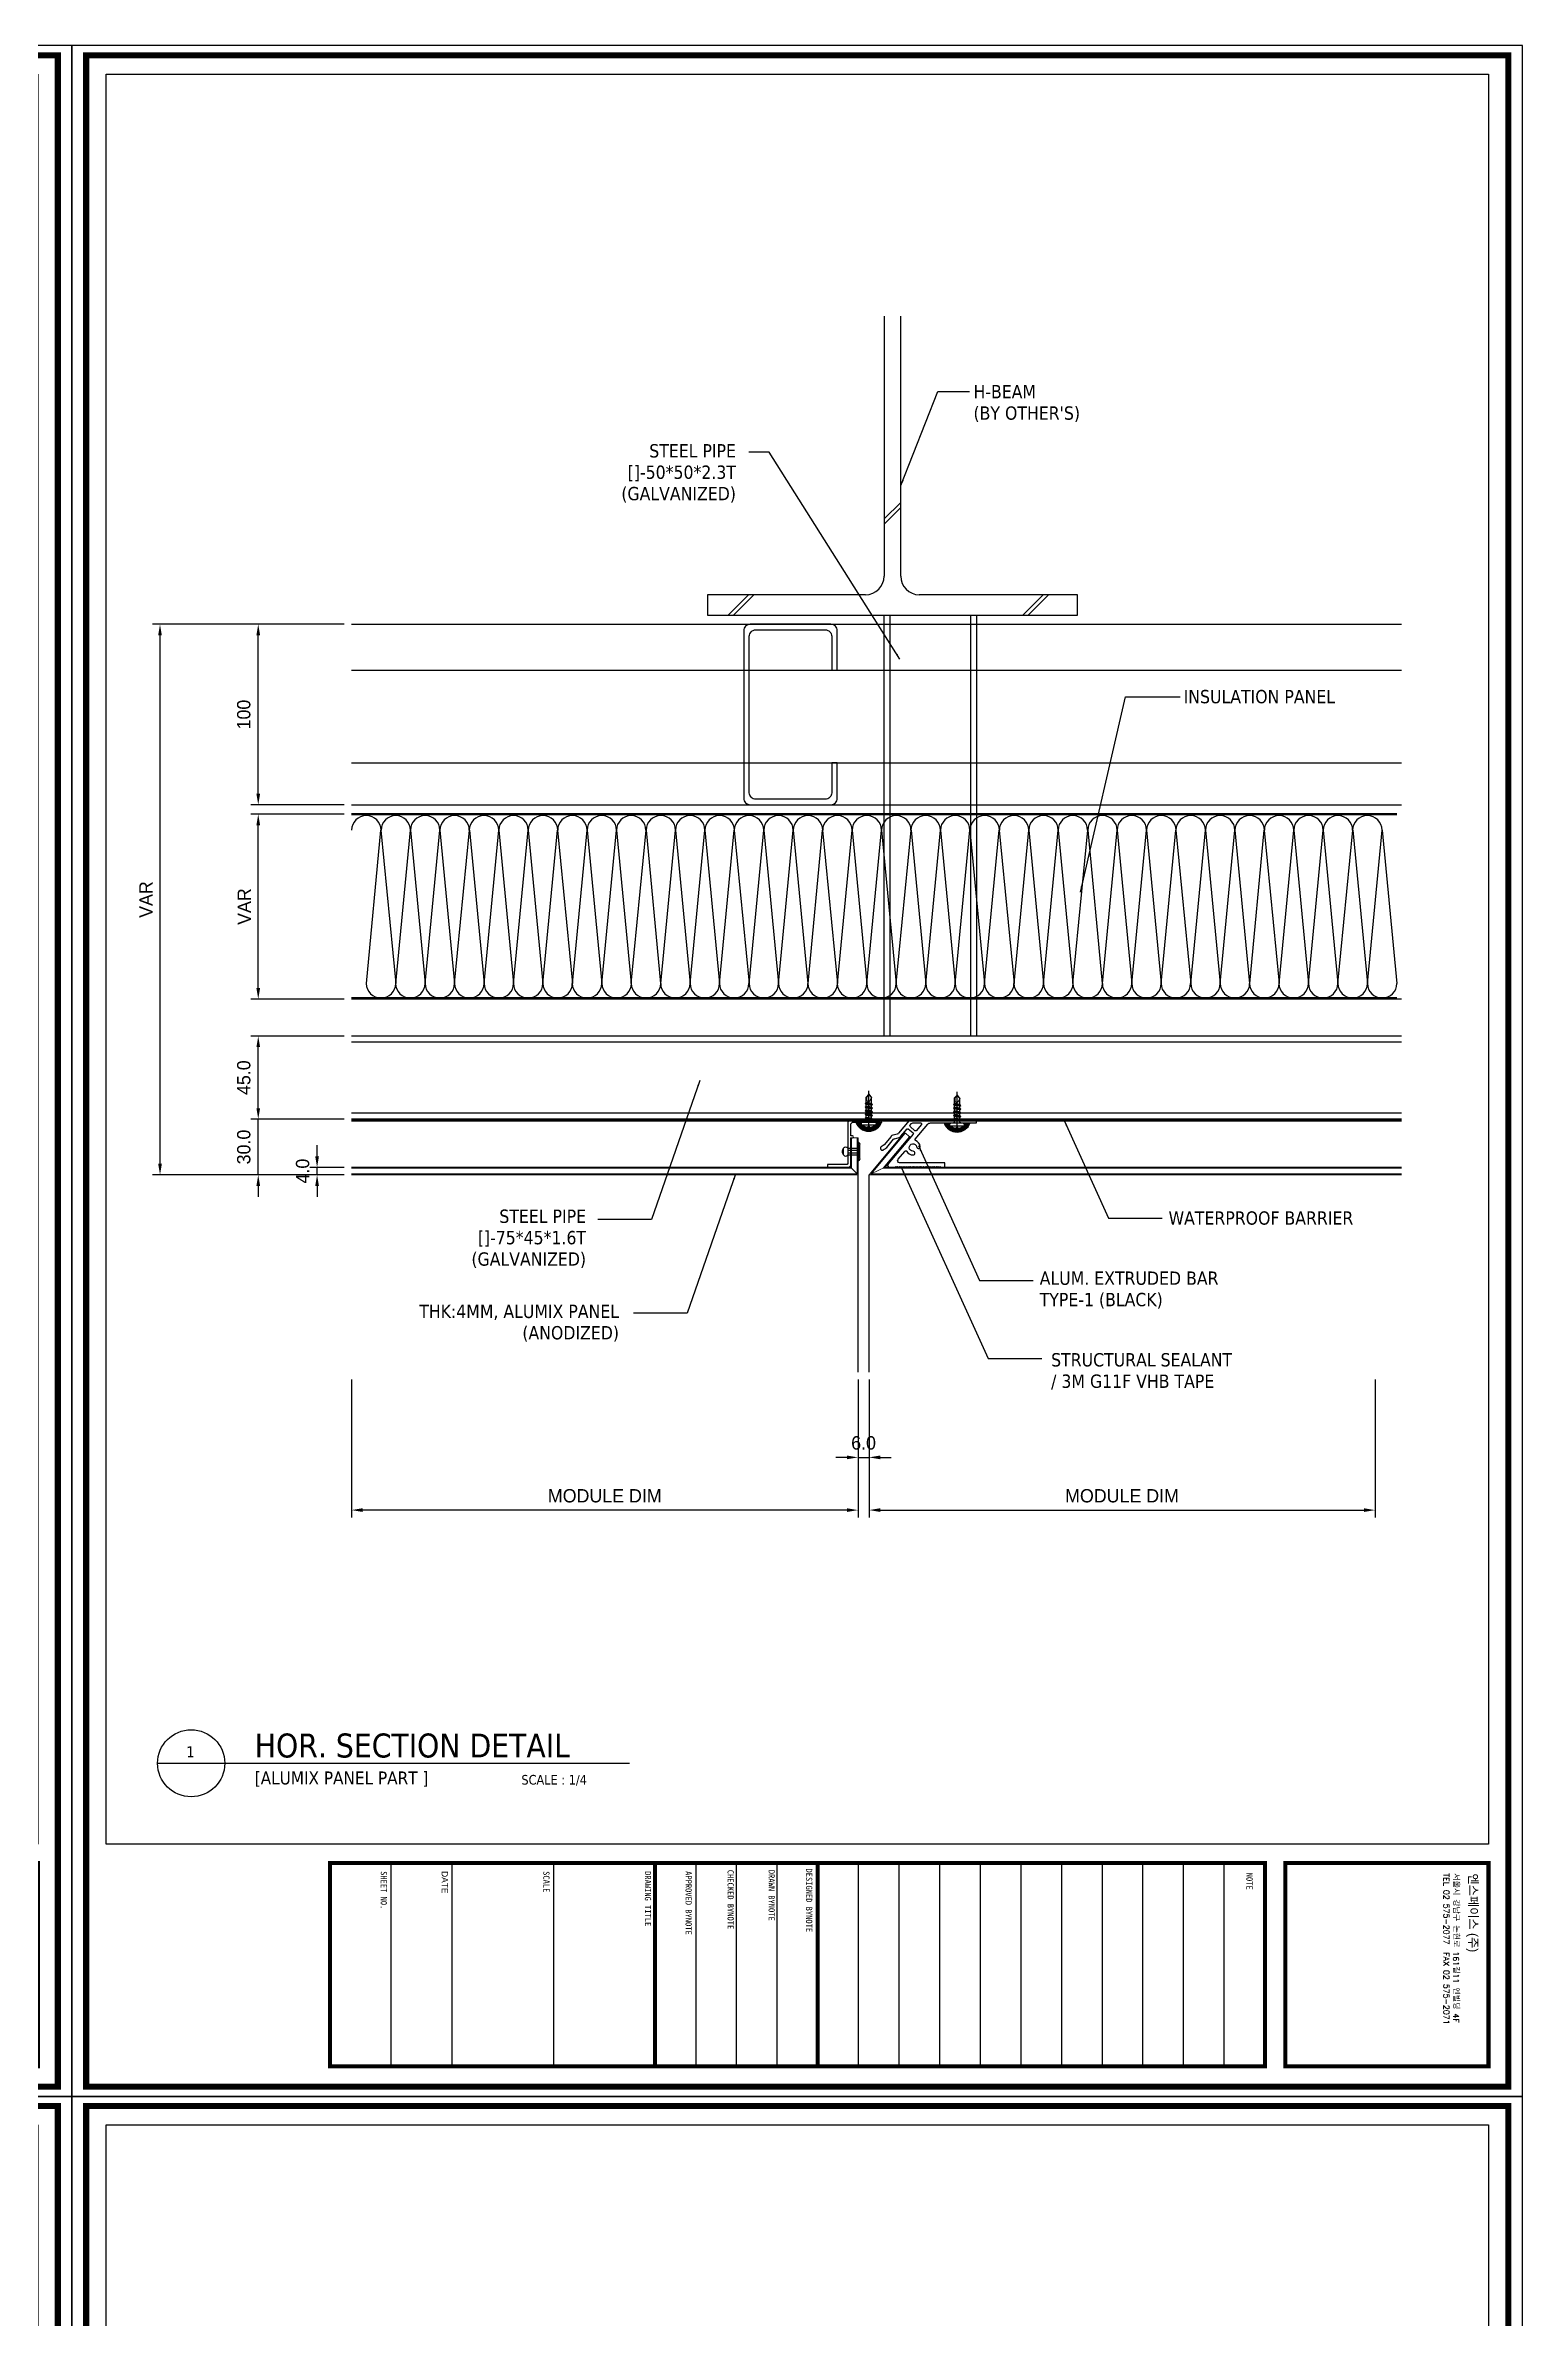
# Model space of a CAD drawing. Header units: millimetres. Extents: x 7297 to 60227, y -7497 to 19324.
# Drawn here: x 9257 to 10055, y 9956 to 11184 of the extents above; entities that cross this region are included whole.
import ezdxf

# ---------------------------------------------------------------- set-up
doc = ezdxf.new("R2010")
doc.units = ezdxf.units.MM
for name, color, linetype in [('NS_AL_MOLD', 7, 'Continuous'), ('NS_CAULKING', 8, 'Continuous'), ('NS_COL_D-GREY', 8, 'Continuous'), ('NS_COL_WHITE', 7, 'Continuous'), ('NS_DIM', 1, 'Continuous'), ('NS_FORM', 7, 'Continuous'), ('NS_FRAME', 253, 'Continuous'), ('NS_INSUL', 8, 'Continuous'), ('NS_RIVET_SCREW', 1, 'Continuous'), ('NS_TEXT', 2, 'Continuous'), ('NS_WATERPROOF', 150, 'Continuous')]:
    doc.layers.add(name, color=color, linetype=linetype)
doc.layers.add('NS_AL_PANEL', color=32, linetype='Continuous', lineweight=9)
doc.styles.add('Expo M', font='Expo M.ttf')
doc.styles.add('HGTXT', font='romans.shx', dxfattribs={"bigfont": 'whgtxt.shx'})
doc.dimstyles.new('DS2', dxfattribs={"dimscale": 2, "dimtxt": 1.8, "dimasz": 1.5, "dimexe": 1, "dimexo": 1, "dimgap": 0.5, "dimtad": 1, "dimtoh": 1, "dimdec": 1, "dimzin": 1, "dimdsep": 46, "dimtxsty": 'Expo M', "dimcen": 2, "dimadec": 1, "dimazin": 0, "dimtfac": 1, "dimtdec": 4, "dimtix": 1, "dimtmove": 1, "dimatfit": 3, "dimfxl": 1, "dimtolj": 1, "dimtzin": 1, "dimarcsym": 0})
doc.dimstyles.new('N-SPACE', dxfattribs={"dimscale": 4, "dimtxt": 1.8, "dimasz": 1.5, "dimexe": 1, "dimexo": 1, "dimgap": 1, "dimtad": 1, "dimtoh": 1, "dimdec": 1, "dimzin": 1, "dimdsep": 46, "dimtxsty": 'Expo M', "dimcen": 2, "dimclrd": 1, "dimclre": 1, "dimclrt": 2, "dimadec": 1, "dimazin": 0, "dimtfac": 1, "dimtdec": 1, "dimtix": 1, "dimtmove": 1, "dimatfit": 3, "dimfxl": 1, "dimtolj": 1, "dimtzin": 1, "dimarcsym": 0})

# ---------------------------------------------------------------- blocks, each defined once
blk = doc.blocks.new('AL-TEMPLATE')
at = {"color": 8}
for p, q in [((2716.82, 1392.97), (2800.02, 1392.97)), ((2716.82, 1376.33), (2800.02, 1376.33)), ((2716.82, 1359.69), (2800.02, 1359.69)), ((2716.82, 1343.05), (2800.02, 1343.05)), ((2716.82, 1326.41), (2800.02, 1326.41)), ((2716.82, 1309.77), (2800.02, 1309.77)), ((2716.82, 1293.13), (2800.02, 1293.13)), ((2716.82, 1276.49), (2800.02, 1276.49)), ((2716.82, 1259.85), (2800.02, 1259.85)), ((2716.82, 1243.21), (2800.02, 1243.21)), ((2716.82, 1209.93), (2800.02, 1209.93)), ((2716.82, 1193.29), (2800.02, 1193.29)), ((2716.82, 1176.65), (2800.02, 1176.65)), ((2716.82, 1118.41), (2800.02, 1118.41)), ((2716.82, 1076.81), (2800.02, 1076.81)), ((2716.82, 1051.85), (2800.02, 1051.85))]:
    blk.add_line(p, q, dxfattribs=at)
at = {"color": 7, "ltscale": 2}
blk.add_lwpolyline([(1972.34, 1515.25), (1972.34, 921.25), (2812.34, 921.25), (2812.34, 1515.25)], close=True, dxfattribs=at)
at = {"color": 8}
for points, const_width in [([(1976.34, 1509.45), (2808.34, 1509.45), (2808.34, 927.05), (1976.34, 927.05)], 2.5), ([(2716.82, 1501.32), (2800.02, 1501.32), (2800.02, 1418.12), (2716.82, 1418.12)], 1.66), ([(2716.82, 1409.8), (2800.02, 1409.8), (2800.02, 1026.89), (2716.82, 1026.89)], 1.66)]:
    blk.add_lwpolyline(points, close=True, dxfattribs=dict(at, const_width=const_width))
at = {"color": 9}
blk.add_lwpolyline([(1984.07, 1501.32), (2709.08, 1501.32), (2709.08, 935.18), (1984.07, 935.18)], close=True, dxfattribs=at)
at = {"color": 8, "const_width": 1.66}
for points in [[(2716.82, 1226.57), (2800.02, 1226.57)], [(2716.82, 1160.01), (2800.02, 1160.01)]]:
    blk.add_lwpolyline(points, dxfattribs=at)
at = {"color": 146, "true_color": 0x105689, "insert": (2721.06, 1496.93), "char_height": 3.6698, "attachment_point": 1, "style": 'HGTXT'}
blk.add_mtext('{\\fExpo M|b0|i0|c129|p18;엔스페이스 (주)}', dxfattribs=at)
at = {"insert": (2720.94, 1489.17), "char_height": 2.3487, "attachment_point": 1, "style": 'HGTXT'}
blk.add_mtext('서울시 강남구 논현로 161길11 엔빌딩 4F\\PTEL 02 575-2077  FAX 02 575-2071', dxfattribs=at)
at = {"color": 8, "attachment_point": 1}
for s, insert, char_height, width in [('NOTE', (2720.76, 1404.73), 2.556, 438.9676), ('DESIGNED BYNOTE', (2719.01, 1224.39), 2.5559, 438.9676), ('DRAWN BYNOTE', (2719.56, 1209.04), 2.5559, 438.9676), ('CHECKED BYNOTE', (2719.56, 1192.25), 2.5559, 438.9676), ('APPROVED BYNOTE', (2720.1, 1175.04), 2.5559, 438.9676), ('DRAWING TITLE', (2720.1, 1158.4), 2.5559, 438.9675), ('SCALE', (2720.1, 1116.8), 2.556, 438.9675), ('{\\fﾱﾼﾸﾲ|b0|i0|c129|p49;DATE}', (2720.1, 1075.2), 2.5559, 438.9675), ('SHEET NO.', (2720.1, 1050.24), 2.556, 438.9675)]:
    blk.add_mtext(s, dxfattribs=dict(at, insert=insert, char_height=char_height, width=width))
blk = doc.blocks.new('*D729')
at = {"layer": 'NS_DIM', "color": 1, "lineweight": -2, "transparency": 16777216}
for p, q in [((9418.2, 10871.5), (9367.8, 10871.5)), ((9371.8, 10779.9), (9371.8, 10865.5)), ((9418.2, 10773.9), (9367.8, 10773.9))]:
    blk.add_line(p, q, dxfattribs=at)
at = {"layer": 'NS_DIM', "color": 1, "transparency": 16777216}
for points in [[(9370.8, 10865.5), (9372.8, 10865.5), (9371.8, 10871.5)], [(9370.8, 10779.9), (9372.8, 10779.9), (9371.8, 10773.9)]]:
    blk.add_solid(points, dxfattribs=at)
at = {"layer": 'NS_DIM', "color": 2, "transparency": 16777216, "insert": (9364, 10822.7), "char_height": 7.2, "attachment_point": 5, "rotation": 90, "style": 'Expo M'}
blk.add_mtext('\\A1;100', dxfattribs=at)
blk = doc.blocks.new('*D728')
at = {"layer": 'NS_DIM', "color": 1, "lineweight": -2, "transparency": 16777216}
for p, q in [((9418.2, 10768.9), (9367.8, 10768.9)), ((9371.8, 10674.9), (9371.8, 10762.9)), ((9418.2, 10668.9), (9367.8, 10668.9))]:
    blk.add_line(p, q, dxfattribs=at)
at = {"layer": 'NS_DIM', "color": 1, "transparency": 16777216}
for points in [[(9370.8, 10762.9), (9372.8, 10762.9), (9371.8, 10768.9)], [(9370.8, 10674.9), (9372.8, 10674.9), (9371.8, 10668.9)]]:
    blk.add_solid(points, dxfattribs=at)
at = {"layer": 'NS_DIM', "color": 2, "transparency": 16777216, "insert": (9364.2, 10718.9), "char_height": 7.2, "attachment_point": 5, "rotation": 90, "style": 'Expo M'}
blk.add_mtext('\\A1;VAR', dxfattribs=at)
blk = doc.blocks.new('*D727')
at = {"layer": 'NS_DIM', "color": 1, "lineweight": -2, "transparency": 16777216}
for p, q in [((9418.2, 10648.9), (9367.8, 10648.9)), ((9371.8, 10609.9), (9371.8, 10642.9)), ((9418.2, 10603.9), (9367.8, 10603.9))]:
    blk.add_line(p, q, dxfattribs=at)
at = {"layer": 'NS_DIM', "color": 1, "transparency": 16777216}
for points in [[(9370.8, 10642.9), (9372.8, 10642.9), (9371.8, 10648.9)], [(9370.8, 10609.9), (9372.8, 10609.9), (9371.8, 10603.9)]]:
    blk.add_solid(points, dxfattribs=at)
at = {"layer": 'NS_DIM', "color": 2, "transparency": 16777216, "insert": (9364, 10626.4), "char_height": 7.2, "attachment_point": 5, "rotation": 90, "style": 'Expo M'}
blk.add_mtext('\\A1;45.0', dxfattribs=at)
blk = doc.blocks.new('*D726')
at = {"layer": 'NS_DIM', "color": 1, "lineweight": -2, "transparency": 16777216}
for p, q in [((9371.8, 10609.9), (9371.8, 10615.9)), ((9418.2, 10603.9), (9367.8, 10603.9)), ((9371.8, 10573.9), (9371.8, 10603.9)), ((9418.2, 10573.9), (9367.8, 10573.9)), ((9371.8, 10567.9), (9371.8, 10561.9))]:
    blk.add_line(p, q, dxfattribs=at)
at = {"layer": 'NS_DIM', "color": 1, "transparency": 16777216}
for points in [[(9370.8, 10609.9), (9372.8, 10609.9), (9371.8, 10603.9)], [(9370.8, 10567.9), (9372.8, 10567.9), (9371.8, 10573.9)]]:
    blk.add_solid(points, dxfattribs=at)
at = {"layer": 'NS_DIM', "color": 2, "transparency": 16777216, "insert": (9364, 10588.9), "char_height": 7.2, "attachment_point": 5, "rotation": 90, "style": 'Expo M'}
blk.add_mtext('\\A1;30.0', dxfattribs=at)
blk = doc.blocks.new('*D720')
at = {"layer": 'NS_DIM', "color": 1, "lineweight": -2, "transparency": 16777216}
for p, q in [((9418.2, 10871.5), (9314.7, 10871.5)), ((9318.7, 10579.9), (9318.7, 10865.5)), ((9418.2, 10573.9), (9314.7, 10573.9))]:
    blk.add_line(p, q, dxfattribs=at)
at = {"layer": 'NS_DIM', "color": 1, "transparency": 16777216}
for points in [[(9317.7, 10865.5), (9319.7, 10865.5), (9318.7, 10871.5)], [(9317.7, 10579.9), (9319.7, 10579.9), (9318.7, 10573.9)]]:
    blk.add_solid(points, dxfattribs=at)
at = {"layer": 'NS_DIM', "color": 2, "transparency": 16777216, "insert": (9311.1, 10722.7), "char_height": 7.2, "attachment_point": 5, "rotation": 90, "style": 'Expo M'}
blk.add_mtext('\\A1;VAR', dxfattribs=at)
blk = doc.blocks.new('sandwitch-p')
for p, q in [((-402.1, 2613.7), (-394.2, 2696.5)), ((-394.2, 2696.5), (-386.2, 2613.7)), ((-386.2, 2613.7), (-378.3, 2696.5)), ((-378.3, 2696.5), (-370.3, 2613.7)), ((-370.3, 2613.7), (-362.4, 2696.5)), ((-362.4, 2696.5), (-354.4, 2613.7)), ((-354.4, 2613.7), (-346.4, 2696.5)), ((-346.4, 2696.5), (-338.5, 2613.7)), ((-338.5, 2613.7), (-330.5, 2696.5)), ((-330.5, 2696.5), (-322.6, 2613.7))]:
    blk.add_line(p, q)
for points in [[(-322.6, 2705.3), (-410.1, 2705.3)], [(-322.6, 2704.8), (-410.1, 2704.8)], [(-322.6, 2605.8), (-410.1, 2605.8)], [(-322.6, 2605.3), (-410.1, 2605.3)]]:
    blk.add_lwpolyline(points)
for centre, start, end in [((-402.1, 2696.5), 0, 180), ((-386.2, 2696.5), 0, 180), ((-370.3, 2696.5), 0, 180), ((-354.4, 2696.5), 0, 180), ((-338.5, 2696.5), 0, 180), ((-394.2, 2613.7), 180, 0), ((-378.3, 2613.7), 180, 0), ((-362.4, 2613.7), 180, 0), ((-346.4, 2613.7), 180, 0), ((-330.5, 2613.7), 180, 0)]:
    blk.add_arc(centre, 7.96, start, end)
blk = doc.blocks.new('피스')
for p, q in [((-4, 1.5), (-4, 1)), ((-4, 1.5), (4, 1.5)), ((-3, 0), (3, 0)), ((-0.5, 3), (-0.4, 2.3)), ((-0.4, 2.3), (0.4, 2.3)), ((0, 5), (0, -16.8)), ((0.5, 3), (0.4, 2.3)), ((4, 1.5), (4, 1)), ((2, -1.5), (-2, -2)), ((-1.5, -1.5), (-2, -2)), ((-2, -2), (-1.5, -2.5)), ((-1.5, -3.5), (-2, -4)), ((2, -3.5), (-2, -4)), ((-2, -4), (-1.5, -4.5)), ((-1.5, -5.5), (-2, -6)), ((2, -5.5), (-2, -6)), ((-2, -6), (-1.5, -6.5)), ((-1.5, -7.5), (-2, -8)), ((2, -7.5), (-2, -8)), ((-2, -8), (-1.5, -8.5)), ((-1.5, -9.5), (-2, -10)), ((2, -9.5), (-2, -10)), ((-2, -10), (-1.5, -10.5)), ((-1.5, -0.5), (-1.5, -1.5)), ((1.5, -1), (-1.5, -1.5)), ((1.5, -2), (-1.5, -2.5)), ((-1.5, -2.5), (-1.5, -3.5)), ((1.5, -3), (-1.5, -3.5)), ((1.5, -4), (-1.5, -4.5)), ((-1.5, -4.5), (-1.5, -5.5)), ((1.5, -5), (-1.5, -5.5)), ((1.5, -6), (-1.5, -6.5)), ((-1.5, -6.5), (-1.5, -7.5)), ((1.5, -7), (-1.5, -7.5)), ((1.5, -8), (-1.5, -8.5)), ((-1.5, -8.5), (-1.5, -9.5)), ((1.5, -9), (-1.5, -9.5)), ((1.5, -10), (-1.5, -10.5)), ((-1.5, -10.5), (-1.5, -13.5)), ((-1.3, -13.5), (-1.3, -12)), ((1.5, -13), (0.6, -11.5)), ((1.5, -0.5), (1.5, -1)), ((1.5, -1), (2, -1.5)), ((2, -1.5), (1.5, -2)), ((1.5, -2), (1.5, -3)), ((1.5, -3), (2, -3.5)), ((2, -3.5), (1.5, -4)), ((1.5, -4), (1.5, -5)), ((1.5, -5), (2, -5.5)), ((2, -5.5), (1.5, -6)), ((1.5, -6), (1.5, -7)), ((1.5, -7), (2, -7.5)), ((2, -7.5), (1.5, -8)), ((1.5, -8), (1.5, -9)), ((1.5, -9), (2, -9.5)), ((2, -9.5), (1.5, -10)), ((1.5, -10), (1.5, -13)), ((0, -15), (-1.5, -13.5)), ((0, -15), (-1.3, -13.5)), ((0, -15), (1.5, -13))]:
    blk.add_line(p, q)
for centre, radius, start, end in [((0, -3.1), 6.08, 94.7146, 131.1121), ((-3, 1), 1, 180, 270), ((-2, -0.5), 0.5, 0, 90), ((0, -3.1), 6.08, 48.8879, 85.2854), ((2, -0.5), 0.5, 90, 180), ((3, 1), 1, 270, 0), ((-0.3, -12), 1, 30.0863, 180)]:
    blk.add_arc(centre, radius, start, end)
blk = doc.blocks.new('N-SCREW')
blk.add_blockref('피스', (17.3, -1))
blk = doc.blocks.new('*D269')
at = {"layer": 'NS_DIM', "color": 1, "lineweight": -2, "transparency": 16777216}
for p, q in [((9422.2, 10463.2), (9422.2, 10388.6)), ((9696, 10463.2), (9696, 10388.6)), ((9690, 10392.6), (9428.2, 10392.6))]:
    blk.add_line(p, q, dxfattribs=at)
at = {"layer": 'NS_DIM', "color": 1, "transparency": 16777216}
for points in [[(9428.2, 10393.6), (9428.2, 10391.6), (9422.2, 10392.6)], [(9690, 10393.6), (9690, 10391.6), (9696, 10392.6)]]:
    blk.add_solid(points, dxfattribs=at)
at = {"layer": 'NS_DIM', "color": 2, "transparency": 16777216, "insert": (9559.1, 10400.3), "char_height": 7.2, "attachment_point": 5, "style": 'Expo M'}
blk.add_mtext('\\A1;MODULE DIM', dxfattribs=at)
blk = doc.blocks.new('*D270')
at = {"layer": 'NS_DIM', "color": 1, "lineweight": -2, "transparency": 16777216}
for p, q in [((9702, 10463.2), (9702, 10388.6)), ((9975.5, 10463.2), (9975.5, 10388.6)), ((9708, 10392.6), (9969.5, 10392.6))]:
    blk.add_line(p, q, dxfattribs=at)
at = {"layer": 'NS_DIM', "color": 1, "transparency": 16777216}
for points in [[(9708, 10393.6), (9708, 10391.6), (9702, 10392.6)], [(9969.5, 10393.6), (9969.5, 10391.6), (9975.5, 10392.6)]]:
    blk.add_solid(points, dxfattribs=at)
at = {"layer": 'NS_DIM', "color": 2, "transparency": 16777216, "insert": (9838.7, 10400.3), "char_height": 7.2, "attachment_point": 5, "style": 'Expo M'}
blk.add_mtext('\\A1;MODULE DIM', dxfattribs=at)
blk = doc.blocks.new('*D271')
at = {"layer": 'NS_DIM', "color": 1, "lineweight": -2, "transparency": 16777216}
for p, q in [((9696, 10463.2), (9696, 10417.1)), ((9702, 10463.2), (9702, 10417.1)), ((9690, 10421.1), (9684, 10421.1)), ((9696, 10421.1), (9702, 10421.1)), ((9708, 10421.1), (9714, 10421.1))]:
    blk.add_line(p, q, dxfattribs=at)
at = {"layer": 'NS_DIM', "color": 1, "transparency": 16777216}
for points in [[(9690, 10422.1), (9690, 10420.1), (9696, 10421.1)], [(9708, 10422.1), (9708, 10420.1), (9702, 10421.1)]]:
    blk.add_solid(points, dxfattribs=at)
at = {"layer": 'NS_DIM', "color": 2, "transparency": 16777216, "insert": (9699, 10428.9), "char_height": 7.2, "attachment_point": 5, "style": 'Expo M'}
blk.add_mtext('\\A1;6.0', dxfattribs=at)
blk = doc.blocks.new('*D272')
at = {"layer": 'NS_DIM', "color": 1, "lineweight": -2, "transparency": 16777216}
for p, q in [((9403.6, 10583.9), (9403.6, 10589.9)), ((9418.2, 10577.9), (9399.6, 10577.9)), ((9418.2, 10573.9), (9399.6, 10573.9)), ((9403.6, 10573.9), (9403.6, 10577.9)), ((9403.6, 10567.9), (9403.6, 10561.9))]:
    blk.add_line(p, q, dxfattribs=at)
at = {"layer": 'NS_DIM', "color": 1, "transparency": 16777216}
for points in [[(9402.6, 10583.9), (9404.6, 10583.9), (9403.6, 10577.9)], [(9402.6, 10567.9), (9404.6, 10567.9), (9403.6, 10573.9)]]:
    blk.add_solid(points, dxfattribs=at)
at = {"layer": 'NS_DIM', "color": 2, "transparency": 16777216, "insert": (9395.8, 10575.9), "char_height": 7.2, "attachment_point": 5, "rotation": 90, "style": 'Expo M'}
blk.add_mtext('\\A1;4.0', dxfattribs=at)
blk = doc.blocks.new('HB-AL-PROFILE')
for p, q in [((2553.1, 4122.9), (2547.3, 4116)), ((2548.6, 4114.4), (2551.9, 4118.4)), ((2552.6, 4118.4), (2555.2, 4116.2)), ((2553.5, 4120.3), (2554.4, 4121.3)), ((2556.2, 4117.4), (2553.6, 4119.6)), ((2589.4, 4123.6), (2554.7, 4123.6)), ((2555.1, 4121.6), (2559.3, 4121.6)), ((2556.3, 4112.9), (2563.1, 4120.9)), ((2559.7, 4120.8), (2556.9, 4117.4)), ((2564.6, 4121.6), (2578.6, 4121.6)), ((2578.6, 4121.6), (2578.9, 4121.9)), ((2578.9, 4121.9), (2579.2, 4121.6)), ((2579.2, 4121.6), (2589.4, 4121.6)), ((2589.4, 4121.6), (2589.4, 4123.6)), ((2539.5, 4109.8), (2538, 4108.7)), ((2543.3, 4114.3), (2539.5, 4109.8)), ((2541, 4108.4), (2544.6, 4112.8)), ((2555.3, 4115.5), (2541.6, 4099.3)), ((2546.8, 4115.6), (2544.3, 4115)), ((2545.2, 4113.1), (2547.6, 4113.8)), ((2547, 4101.8), (2550.9, 4106.4)), ((2542.4, 4097.6), (2545.3, 4097.6)), ((2545.3, 4097.6), (2545.8, 4098.1)), ((2545.8, 4098.1), (2546.3, 4097.6)), ((2546.3, 4097.6), (2546.8, 4098.1)), ((2546.8, 4098.1), (2547.3, 4097.6)), ((2547.3, 4097.6), (2547.8, 4098.1)), ((2572.3, 4100.1), (2547.8, 4100.1)), ((2547.8, 4098.1), (2548.3, 4097.6)), ((2548.3, 4097.6), (2548.8, 4098.1)), ((2548.8, 4098.1), (2549.3, 4097.6)), ((2549.3, 4097.6), (2549.8, 4098.1)), ((2549.8, 4098.1), (2550.3, 4097.6)), ((2550.3, 4097.6), (2550.8, 4098.1)), ((2550.8, 4098.1), (2551.3, 4097.6)), ((2551.3, 4097.6), (2551.8, 4098.1)), ((2551.8, 4098.1), (2552.3, 4097.6)), ((2552.3, 4097.6), (2552.8, 4098.1)), ((2552.8, 4098.1), (2553.3, 4097.6)), ((2553.3, 4097.6), (2553.8, 4098.1)), ((2553.8, 4098.1), (2554.3, 4097.6)), ((2554.3, 4097.6), (2554.8, 4098.1)), ((2554.8, 4098.1), (2555.3, 4097.6)), ((2555.3, 4097.6), (2555.8, 4098.1)), ((2555.8, 4098.1), (2556.3, 4097.6)), ((2556.3, 4097.6), (2556.8, 4098.1)), ((2556.8, 4098.1), (2557.3, 4097.6)), ((2557.3, 4097.6), (2557.8, 4098.1)), ((2557.8, 4098.1), (2558.3, 4097.6)), ((2558.3, 4097.6), (2558.8, 4098.1)), ((2558.8, 4098.1), (2559.3, 4097.6)), ((2559.3, 4097.6), (2559.8, 4098.1)), ((2559.8, 4098.1), (2560.3, 4097.6)), ((2560.3, 4097.6), (2560.8, 4098.1)), ((2560.8, 4098.1), (2561.3, 4097.6)), ((2561.3, 4097.6), (2561.8, 4098.1)), ((2561.8, 4098.1), (2562.3, 4097.6)), ((2562.3, 4097.6), (2562.8, 4098.1)), ((2562.8, 4098.1), (2563.3, 4097.6)), ((2563.3, 4097.6), (2563.8, 4098.1)), ((2563.8, 4098.1), (2564.3, 4097.6)), ((2564.3, 4097.6), (2564.8, 4098.1)), ((2564.8, 4098.1), (2565.3, 4097.6)), ((2565.3, 4097.6), (2565.8, 4098.1)), ((2565.8, 4098.1), (2566.3, 4097.6)), ((2566.3, 4097.6), (2566.8, 4098.1)), ((2566.8, 4098.1), (2567.3, 4097.6)), ((2567.3, 4097.6), (2567.8, 4098.1)), ((2567.8, 4098.1), (2568.3, 4097.6)), ((2568.3, 4097.6), (2568.8, 4098.1)), ((2568.8, 4098.1), (2569.3, 4097.6)), ((2569.3, 4097.6), (2569.8, 4098.1)), ((2569.8, 4098.1), (2570.3, 4097.6)), ((2570.3, 4097.6), (2572.3, 4097.6)), ((2572.3, 4097.6), (2572.3, 4100.1))]:
    blk.add_line(p, q)
at = {"extrusion": (0, 0, -1)}
for centre, radius, start, end in [((-2552.3, 4118), 0.5, 40, 130), ((-2553.9, 4120), 0.5, 310, 40), ((-2555.1, 4120.6), 1, 40, 90), ((-2556.5, 4117.8), 0.5, 220, 310), ((-2559.3, 4121.1), 0.5, 90, 220), ((-2564.6, 4119.6), 2, 40, 90), ((-2546.5, 4116.6), 1, 220, 255.2302), ((-2551.3, 4106.1), 0.5, 40, 149.4712), ((-2555.1, 4108.3), 2, 269.4712, 170.5288), ((-2554.9, 4115.9), 0.5, 130, 220), ((-2556.7, 4112.6), 0.5, 290.5288, 40), ((-2547.8, 4101.1), 1, 270, 40)]:
    blk.add_arc(centre, radius, start, end, dxfattribs=at)
for centre, radius, start, end in [((2554.7, 4121.6), 2, 90, 140), ((2538.5, 4107.8), 1, 122.9724, 302.9724), ((2530.1, 4121), 16.6, 302.5854, 310.7214), ((2544.8, 4113.1), 2, 104.7698, 140), ((2547.1, 4115.7), 2, 284.7698, 320), ((2555.1, 4108.3), 4, 210.5288, 270.5288), ((2555.2, 4105.3), 1, 270.5288, 90.5288), ((2555.1, 4108.3), 4, 9.4712, 69.4712), ((2558.1, 4108.8), 1, 189.4712, 9.4712), ((2542.4, 4098.6), 1, 140, 270)]:
    blk.add_arc(centre, radius, start, end)
at = {"extrusion": (-1.29862e-12, 2.04749e-12, -1)}
blk.add_arc((-2545.4, 4112.2, 0), 1, 40, 75.2302, dxfattribs=at)
blk = doc.blocks.new('AL-PROFILE')
for p, q in [((2521.3, 4123.6), (2519.8, 4122.1)), ((2519.8, 4122.1), (2519.8, 4099.6)), ((2537, 4123.6), (2521.3, 4123.6)), ((2521.3, 4121.1), (2522.3, 4122.1)), ((2521.3, 4114.6), (2521.3, 4121.1)), ((2522.3, 4122.1), (2530.5, 4122.1)), ((2530.5, 4122.1), (2531, 4122.6)), ((2531, 4122.6), (2531.5, 4122.1)), ((2531.5, 4122.1), (2537, 4122.1)), ((2537, 4122.1), (2537, 4123.6)), ((2517.4, 4104.4, 0), (2517.4, 4107.9, 0)), ((2519.8, 4107.9), (2526.3, 4107.9)), ((2519.8, 4106.9), (2526.3, 4106.9)), ((2519.8, 4105.4), (2526.3, 4105.4)), ((2522.3, 4114.6), (2521.3, 4114.6)), ((2521.3, 4098.6), (2521.3, 4113.6)), ((2521.3, 4113.6), (2522.3, 4113.6)), ((2526.3, 4102.3), (2526.3, 4110)), ((2519.3, 4099.1), (2508.8, 4099.1)), ((2508.8, 4099.1), (2508.8, 4097.6)), ((2508.8, 4097.6), (2520.3, 4097.6)), ((2519.8, 4099.6), (2519.3, 4099.1)), ((2519.8, 4104.4), (2526.3, 4104.4)), ((2520.3, 4097.6), (2521.3, 4098.6))]:
    blk.add_line(p, q)
at = {"ltscale": 3}
for p, q in [((2519.8, 4107.9), (2519.8, 4104.4)), ((2525.3, 4111), (2525.3, 4101.2))]:
    blk.add_line(p, q, dxfattribs=at)
for centre, radius, start, end in [((2518.9, 4106.1, 0), 2.2, 133.0029, 226.9971), ((2518.6, 4107.3), 1.3, 27.3471, 152.6529), ((2522.3, 4114.1), 0.5, 270, 90), ((2525.3, 4110), 1.05, 0, 90), ((2518.6, 4105), 1.3, 207.3471, 332.6529), ((2525.3, 4102.3), 1.05, 270, 0)]:
    blk.add_arc(centre, radius, start, end)

msp = doc.modelspace()

# ---------------------------------------------------------------- hatches: boundary and pattern name
at = {"layer": 'NS_CAULKING'}
h = msp.add_hatch(dxfattribs=at)
h.set_pattern_fill('ANSI37', color=256, scale=5, angle=180, style=0)
h.set_pattern_definition([(225, (7217.3558, 6570.52154), (0.44194174, -0.44194174), []), (315, (7217.3558, 6570.52154), (0.44194174, 0.44194174), [])])
h.paths.add_polyline_path([(9705.81, 10600.95, -0.160163), (9702.31, 10599.47), (9702.21, 10600.14), (9701.81, 10600.14), (9701.81, 10597.45, 0.3187278), (9708.85, 10602.45), (9704.81, 10602.45, -0.4142136), (9705.81, 10601.45)])
h.paths.add_polyline_path([(9701.81, 10597.45), (9701.81, 10600.14), (9701.41, 10600.14), (9701.31, 10599.47, -0.160163), (9697.81, 10600.95), (9697.81, 10601.45, -0.4142136), (9698.81, 10602.45), (9694.77, 10602.45, 0.3187278)])
h = msp.add_hatch(dxfattribs=at)
h.set_pattern_fill('ANSI37', color=256, scale=5, angle=180, style=0)
h.set_pattern_definition([(225, (7265.0668, 6570.02154), (0.44194174, -0.44194174), []), (315, (7265.0668, 6570.02154), (0.44194174, 0.44194174), [])])
h.paths.add_polyline_path([(9753.52, 10600.45, -0.160163), (9750.02, 10598.97), (9749.92, 10599.64), (9749.52, 10599.64), (9749.52, 10596.95, 0.3187278), (9756.56, 10601.95), (9752.52, 10601.95, -0.4142136), (9753.52, 10600.95)])
h.paths.add_polyline_path([(9749.52, 10596.95), (9749.52, 10599.64), (9749.12, 10599.64), (9749.02, 10598.97, -0.160163), (9745.52, 10600.45), (9745.52, 10600.95, -0.4142136), (9746.52, 10601.95), (9742.48, 10601.95, 0.3187278)])

# ---------------------------------------------------------------- linework, layer by layer
at = {"layer": 'NS_AL_PANEL'}
for p, q in [((9692.02, 10577.95), (9692.02, 10593.95)), ((9692.02, 10593.95), (9696.02, 10593.95)), ((9692.52, 10577.45), (9692.52, 10593.95)), ((9695.52, 10574.45), (9695.52, 10593.95)), ((9696.02, 10573.95), (9696.02, 10593.95)), ((9702.02, 10573.95), (9721.13, 10596.73)), ((9703.09, 10574.45), (9721.52, 10596.41)), ((9723.82, 10594.48), (9709.52, 10577.45)), ((9724.2, 10594.16), (9710.6, 10577.95)), ((9721.13, 10596.73), (9724.2, 10594.16)), ((9692.02, 10577.95), (9422.23, 10577.95)), ((9692.52, 10577.45), (9422.23, 10577.45)), ((9695.52, 10574.45), (9422.23, 10574.45)), ((9696.02, 10573.95), (9422.23, 10573.95)), ((9692.02, 10577.95), (9695.52, 10574.45)), ((9989.83, 10573.95), (9702.02, 10573.95)), ((9710.6, 10577.95), (9703.09, 10574.45)), ((9989.83, 10574.45), (9703.09, 10574.45)), ((9709.52, 10577.45), (9989.83, 10577.45)), ((9710.6, 10577.95), (9989.83, 10577.95))]:
    msp.add_line(p, q, dxfattribs=at)
at = {"layer": 'NS_CAULKING'}
for centre in [(9701.81, 10604.91), (9749.52, 10604.41)]:
    msp.add_arc(centre, 7.46, 199.2859, 340.7141, dxfattribs=at)
at = {"layer": 'NS_COL_D-GREY'}
for p, q in [((9710.1, 11038.09), (9710.1, 10897.5)), ((9719.1, 10897.5), (9719.1, 11038.09)), ((9710.1, 10925.59), (9719.1, 10934.59)), ((9710.15, 10928.47), (9719.1, 10937.42)), ((9700.1, 10887.5), (9614.6, 10887.5)), ((9614.6, 10887.5), (9614.6, 10876.5)), ((9614.6, 10876.5), (9814.6, 10876.5)), ((9625.83, 10876.5), (9636.83, 10887.5)), ((9628.66, 10876.5), (9639.66, 10887.5)), ((9814.6, 10887.5), (9729.1, 10887.5)), ((9785.16, 10876.5), (9796.16, 10887.5)), ((9787.99, 10876.5), (9798.99, 10887.5)), ((9814.6, 10876.5), (9814.6, 10887.5))]:
    msp.add_line(p, q, dxfattribs=at)
for centre, start, end in [((9700.1, 10897.5), 270, 0), ((9729.1, 10897.5), 180, 270)]:
    msp.add_arc(centre, 10, start, end, dxfattribs=at)
at = {"layer": 'NS_COL_WHITE'}
msp.add_line((9317.4, 10255.72), (9572.54, 10255.72), dxfattribs=at)
msp.add_circle((9335.54, 10255.72), 18.14, dxfattribs=at)
at = {"layer": 'NS_DIM'}
for p, q in [((9696.02, 10467.19), (9696.02, 10573.95)), ((9702.02, 10467.19), (9702.02, 10573.95))]:
    msp.add_line(p, q, dxfattribs=at)
at = {"layer": 'NS_FRAME'}
for p, q in [((9710.02, 10876.5), (9710.02, 10648.95)), ((9713.22, 10876.5), (9713.22, 10648.95)), ((9756.82, 10876.5), (9756.82, 10648.95)), ((9760.02, 10876.5), (9760.02, 10648.95)), ((9422.23, 10871.5), (9989.83, 10871.5)), ((9422.23, 10846.74), (9989.83, 10846.74)), ((9422.23, 10796.63), (9989.83, 10796.63)), ((9422.23, 10773.95), (9989.83, 10773.95)), ((9422.23, 10668.95), (9989.83, 10668.95)), ((9422.23, 10648.95), (9989.83, 10648.95)), ((9422.23, 10645.75), (9989.83, 10645.75)), ((9989.83, 10607.15), (9422.23, 10607.15)), ((9989.83, 10603.95), (9422.23, 10603.95))]:
    msp.add_line(p, q, dxfattribs=at)
msp.add_lwpolyline([(9681.81, 10780.43, -0.4142136), (9678.33, 10776.95), (9640.71, 10776.95, -0.4142136), (9637.23, 10780.43), (9637.23, 10865.02, -0.4142136), (9640.71, 10868.5), (9678.33, 10868.5, -0.4142136), (9681.81, 10865.02), (9681.81, 10846.74), (9684.81, 10846.74), (9684.81, 10868.02, 0.4142136), (9681.33, 10871.5), (9637.71, 10871.5, 0.4142136), (9634.23, 10868.02), (9634.23, 10777.43, 0.4142136), (9637.71, 10773.95), (9681.33, 10773.95, 0.4142136), (9684.81, 10777.43), (9684.81, 10796.63), (9681.81, 10796.63)], format="xyb", close=True, dxfattribs=at)
at = {"layer": 'NS_WATERPROOF', "ltscale": 3}
for p, q in [((9989.83, 10603.45), (9422.23, 10603.45)), ((9989.83, 10602.95), (9422.23, 10602.95))]:
    msp.add_line(p, q, dxfattribs=at)

# ---------------------------------------------------------------- block references
at = {"layer": 'NS_AL_MOLD'}
for name, p in [('AL-PROFILE', (7170.76, 6480.31)), ('HB-AL-PROFILE', (7170.59, 6480.31))]:
    msp.add_blockref(name, p, dxfattribs=at)
at = {"layer": 'NS_FORM', "xscale": 1.32, "yscale": 1.32, "zscale": 1.32, "rotation": 270}
for p in [(7270.99, 13787.94), (8055.07, 13787.94), (7270.99, 12679.14), (8055.07, 12679.14)]:
    msp.add_blockref('AL-TEMPLATE', p, dxfattribs=at)
at = {"layer": 'NS_INSUL'}
for p in [(9832.33, 8063.67), (9911.91, 8063.67), (9991.49, 8063.67), (10071.07, 8063.67), (10150.65, 8063.67), (10230.23, 8063.67), (10309.81, 8063.67)]:
    msp.add_blockref('sandwitch-p', p, dxfattribs=at)
at = {"layer": 'NS_RIVET_SCREW', "xscale": -1, "rotation": 180}
for p in [(9684.56, 10601.42), (9732.27, 10600.92)]:
    msp.add_blockref('N-SCREW', p, dxfattribs=at)

# ---------------------------------------------------------------- texts
at = {"layer": 'NS_TEXT', "line_spacing_factor": 0.963855}
for s, insert, char_height, width, attachment_point in [("\\fTahoma;H-BEAM\\P(BY OTHER'S)", (9758.42, 11000.89), 7.2, 66.8903, 1), ('\\pxqr;{\\fTahoma|b0|i0|c0|p34;STEEL PIPE\\P[]-50*50*\\fTahoma|b0|i0|c129|p34;2\\fTahoma|b0|i0|c0|p34;.\\fTahoma|b0|i0|c129|p34;3\\fTahoma|b0|i0|c0|p34;T\\P(GALVANIZED)}', (9558.99, 10968.92), 7.2, 71.0245, 1), ('{\\fTahoma|b0|i0|c0|p34;INSULATION PANEL}', (9872.02, 10836.02), 7.2, 118.4981, 1), ('\\pxqr;{\\fTahoma|b0|i0|c0|p34;STEEL PIPE\\P\\pq*;[]-\\fTahoma|b0|i0|c129|p34;75\\fTahoma|b0|i0|c0|p34;*\\fTahoma|b0|i0|c129|p34;45\\fTahoma|b0|i0|c0|p34;*\\fTahoma|b0|i0|c129|p34;1\\fTahoma|b0|i0|c0|p34;.\\fTahoma|b0|i0|c129|p34;6\\fTahoma|b0|i0|c0|p34;T\\P\\pqr;(GALVANIZED)}', (9548.99, 10555.08), 7.2, 109.4191, 3), ('\\pxql;{\\fTahoma|b0|i0|c129|p34;WATERPROOF BARRIER}', (9979.22, 10554.12), 7.2, 115.355, 3), ('\\pxql;{\\fTahoma|b0|i0|c0|p34;ALUM. EXTRUDED BAR\\fTahoma|b0|i0|c129|p34;\\PTYPE-1 \\fTahoma|b0|i0|c0|p34;(\\fTahoma|b0|i0|c129|p34;BLACK\\fTahoma|b0|i0|c0|p34;)}', (9909.56, 10521.6), 7.2, 115.355, 3), ('\\pxqr;{\\fTahoma|b0|i0|c0|p34;T\\fTahoma|b0|i0|c129|p34;HK:4MM,\\fTahoma|b0|i0|c0|p34; \\fTahoma|b0|i0|c129|p34;ALUMIX\\fTahoma|b0|i0|c0|p34; PANEL\\P(\\fTahoma|b0|i0|c129|p34;ANODIZED\\fTahoma|b0|i0|c0|p34;)}', (9566.79, 10503.67), 7.2, 136.0889, 3), ('\\pxql;{\\fTahoma|b0|i0|c0|p34;STRUCTURAL SEALANT\\P/ 3M G11F VHB TAPE}', (9909.73, 10457.78), 7.2, 109.3471, 9), ('\\fTahoma;1', (9332.93, 10258.9), 6, 8.9419, 7), ('\\fTahoma;HOR. SECTION DETAIL', (9369.89, 10258.6), 12.96, 193.7311, 7), ('\\fTahoma;[ALUMIX PANEL PART ]', (9369.89, 10243.02), 7, 105.1355, 7), ('\\fTahoma;SCALE : 1/4', (9514.05, 10243.56), 5.184, 42.074, 7)]:
    msp.add_mtext(s, dxfattribs=dict(at, insert=insert, char_height=char_height, width=width, attachment_point=attachment_point))

# ---------------------------------------------------------------- dimensions: what is measured, and where the dimension line sits
at = {"layer": 'NS_DIM'}
for base, p1, p2, text, picture, middle in [((9318.75, 10871.5), (9422.23, 10573.95), (9422.23, 10871.5), 'VAR', '*D720', (9311.15, 10722.72)), ((9371.81, 10871.5), (9422.23, 10773.95), (9422.23, 10871.5), '100', '*D729', (9364.03, 10822.72)), ((9371.81, 10768.95), (9422.23, 10668.95), (9422.23, 10768.95), 'VAR', '*D728', (9364.21, 10718.95))]:
    dim = msp.add_linear_dim(base=base, p1=p1, p2=p2, angle=90, text=text, dimstyle='N-SPACE', dxfattribs=at)
    dim.commit()
    dim.dimension.update_dxf_attribs({"geometry": picture, "text_midpoint": middle})
for base, p1, p2, picture, middle in [((9371.81, 10648.95), (9422.23, 10603.95), (9422.23, 10648.95), '*D727', (9364.03, 10626.45)), ((9371.81, 10603.95), (9422.23, 10573.95), (9422.23, 10603.95), '*D726', (9364.03, 10588.95)), ((9403.56, 10577.95), (9422.23, 10573.95), (9422.23, 10577.95), '*D272', (9395.78, 10575.95))]:
    dim = msp.add_linear_dim(base=base, p1=p1, p2=p2, angle=90, dimstyle='N-SPACE', dxfattribs=at)
    dim.commit()
    dim.dimension.update_dxf_attribs({"geometry": picture, "text_midpoint": middle})
for base, p1, p2, picture, middle in [((9422.23, 10392.55), (9696.02, 10467.19), (9422.23, 10467.19), '*D269', (9559.13, 10400.33)), ((9975.47, 10392.55), (9702.02, 10467.19), (9975.47, 10467.19), '*D270', (9838.74, 10400.33))]:
    dim = msp.add_linear_dim(base=base, p1=p1, p2=p2, text='MODULE DIM', dimstyle='N-SPACE', dxfattribs=at)
    dim.commit()
    dim.dimension.update_dxf_attribs({"geometry": picture, "text_midpoint": middle})
dim = msp.add_linear_dim(base=(9702.02, 10421.12), p1=(9696.02, 10467.19), p2=(9702.02, 10467.19), dimstyle='N-SPACE', dxfattribs=at)
dim.commit()
dim.dimension.update_dxf_attribs({"geometry": '*D271', "text_midpoint": (9699.02, 10428.9)})

# ---------------------------------------------------------------- leaders
for points in [[(9719.21, 10946.59), (9739.06, 10997.39), (9756.3, 10997.39)], [(9718.59, 10852.7), (9647.9, 10964.5), (9637.01, 10964.5)], [(9816.2, 10726.76), (9840.56, 10832.35), (9870.18, 10832.35)], [(9610.54, 10624.81), (9584.31, 10549.74), (9555.32, 10549.74)], [(9807.6, 10602.95), (9831.4, 10550.46), (9860.38, 10550.46)], [(9728.67, 10589.7), (9761.74, 10516.75), (9790.73, 10516.75)], [(9629.86, 10574.21), (9603.62, 10499.15), (9574.63, 10499.15)], [(9719.41, 10577.92), (9766.3, 10474.48), (9795.29, 10474.48)]]:
    msp.add_leader(points, dimstyle='DS2', override={"dimgap": 0.5, "dimtad": 0}, dxfattribs=at)

doc.saveas('drawing.dxf')
